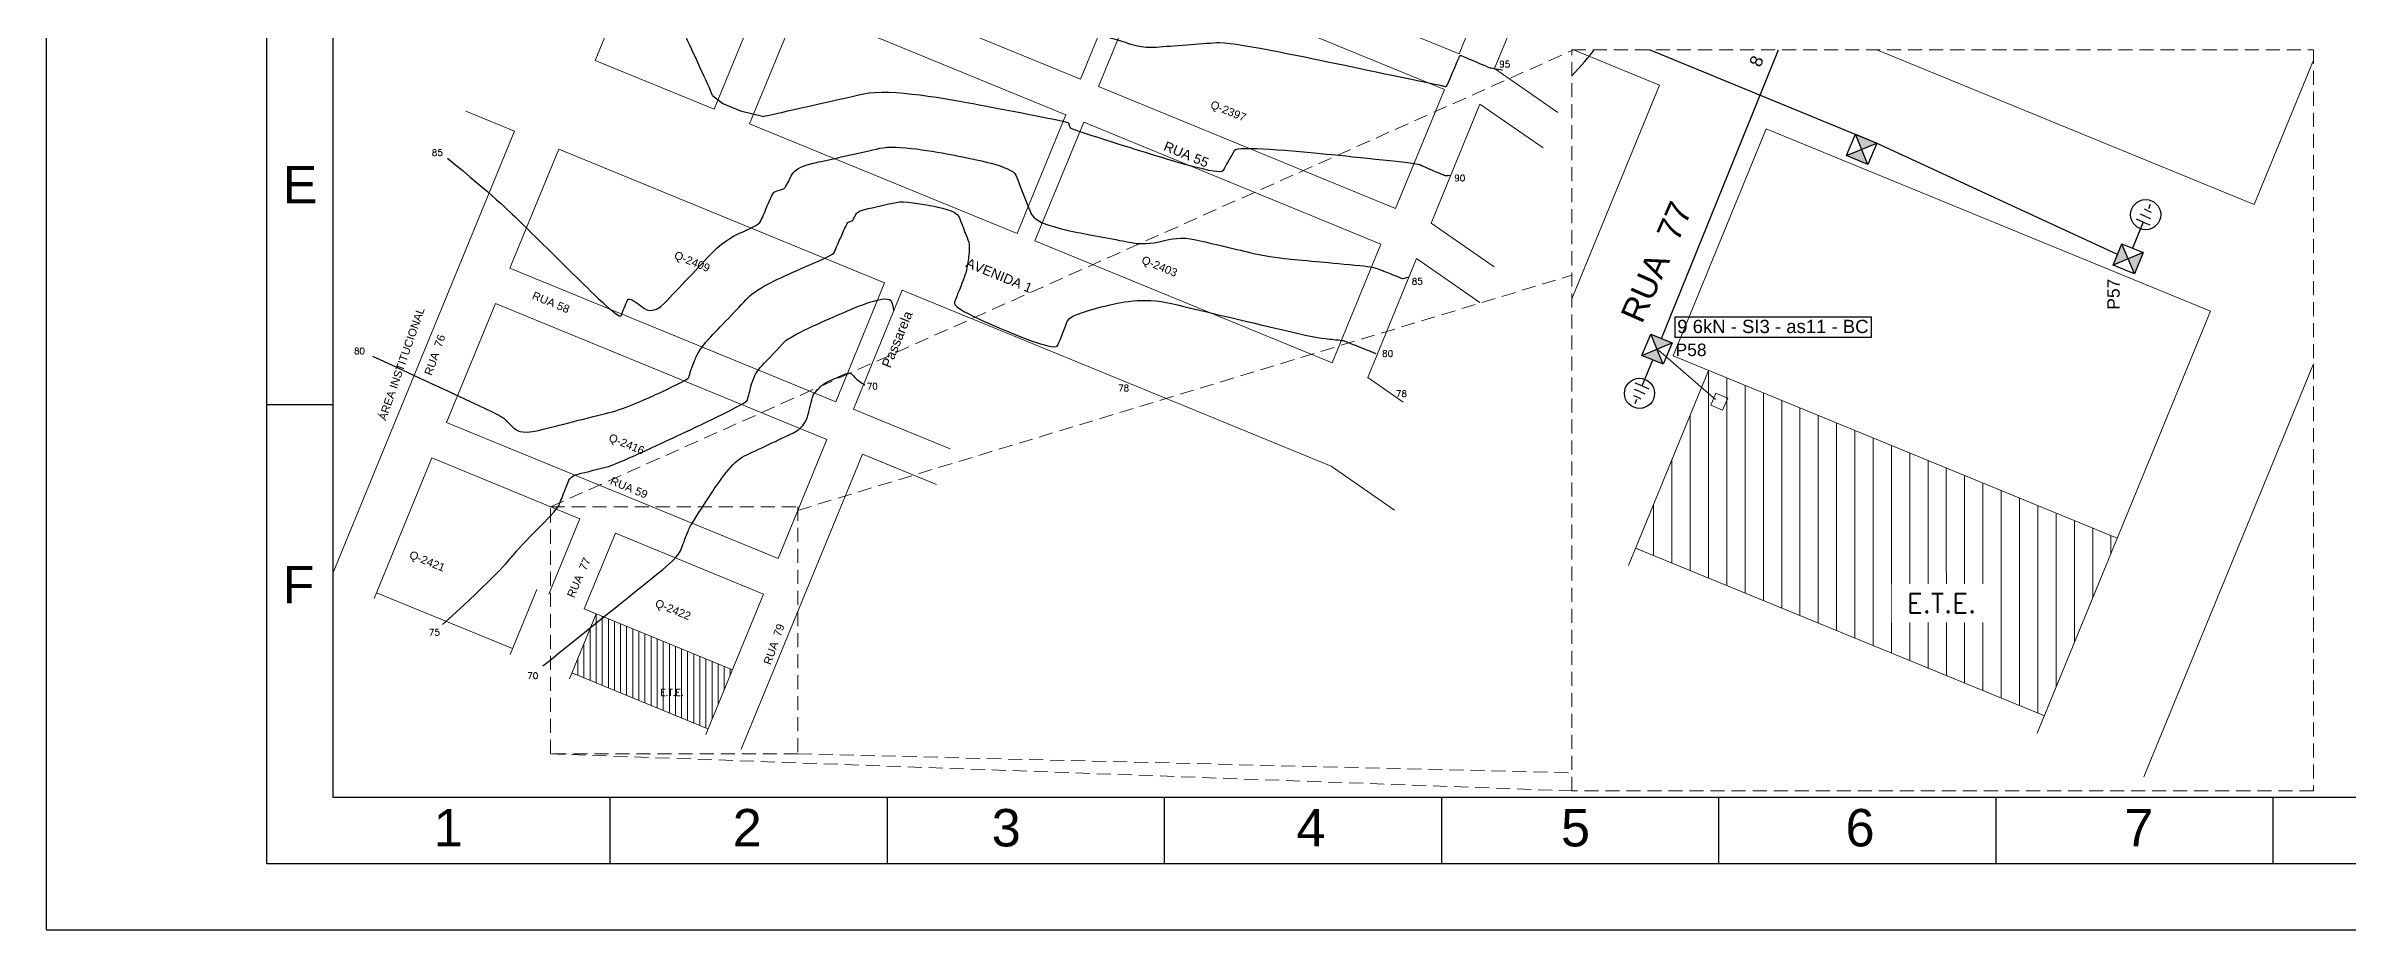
# Model space of a CAD drawing. Header units: millimetres. Extents: x 100 to 940, y 100 to 694.
# Drawn here: x 100 to 621, y 100 to 300 of the extents above; entities that cross this region are included whole.
import ezdxf

# ---------------------------------------------------------------- set-up
doc = ezdxf.new("R2010")
doc.units = ezdxf.units.MM
doc.linetypes.add('HIDDEN2', pattern=[4.7625, 3.175, -1.5875])
for name, color, linetype, lineweight in [('cota_curva', 7, 'Continuous', 9), ('ETE', 5, 'Continuous', 9), ('N_QUADRA', 7, 'Continuous', 9), ('NOME-RUAS', 7, 'Continuous', 5), ('Poste', 6, 'Continuous', 9), ('QUADRAS', 7, 'Continuous', 5), ('zoom', 4, 'HIDDEN2', 9)]:
    doc.layers.add(name, color=color, linetype=linetype, lineweight=lineweight)
for name, color, linetype in [('Curvas_Mestras', 32, 'Continuous'), ('Eletrico_Postes', 3, 'Continuous'), ('Eletrico_rede_BT', 1, 'Continuous'), ('Eletrico_Texto', 7, 'Continuous')]:
    doc.layers.add(name, color=color, linetype=linetype)
doc.styles.add('1mm', font='romans.shx', dxfattribs={"height": 1})
doc.styles.add('arial', font='Arial.ttf')
doc.styles.add('Notes', font='Arial.ttf', dxfattribs={"height": 3})
doc.styles.get("Standard").update_dxf_attribs({"font": 'Arial.ttf'})

# ---------------------------------------------------------------- blocks, each defined once
blk = doc.blocks.new('Poste de concreto quadrado')
for p, q in [((127.11, 171.2), (127.11, 174.2)), ((130.11, 171.2), (127.11, 174.2)), ((127.11, 174.2), (130.11, 174.2)), ((127.11, 171.2), (130.11, 174.2)), ((130.11, 174.2), (130.11, 171.2)), ((130.11, 171.2), (127.11, 171.2))]:
    blk.add_line(p, q)
blk = doc.blocks.new('Poste de concreto quadrado novo')
h = blk.add_hatch(color=256)
h.paths.add_polyline_path([(141.11, 171.2), (144.11, 171.2), (142.61, 172.7)])
h.paths.add_polyline_path([(144.11, 174.2), (141.11, 174.2), (142.61, 172.7)])
blk.add_blockref('Poste de concreto quadrado', (14, 0))
blk = doc.blocks.new('terra para poste')
for p, q in [((173.17, 163.44), (173.17, 168.01)), ((173.17, 163.44), (171.97, 163.44)), ((173.17, 162.44), (172.27, 162.44)), ((173.17, 161.44), (172.57, 161.44)), ((173.17, 163.44), (174.37, 163.44)), ((173.17, 162.44), (174.07, 162.44)), ((173.17, 161.44), (173.77, 161.44)), ((173.17, 161.04), (173.17, 160.32))]:
    blk.add_line(p, q)
blk = doc.blocks.new('Terra a instalar')
blk.add_circle((171.76, 156.79), 2.45)
blk.add_blockref('terra para poste', (-1.49, -5.38))

msp = doc.modelspace()

# ---------------------------------------------------------------- hatches: boundary and pattern name
at = {"layer": 'ETE', "ltscale": 0.5}
h = msp.add_hatch(dxfattribs=at)
h.set_pattern_fill('ANSI31', color=256, scale=1.305, angle=45, style=0)
h.set_pattern_definition([(90, (-1049666.0228, -14606833.447), (-4.143375, 7e-16), [])])
h.paths.add_polyline_path([(514.61, 187.62), (506.35, 167.5), (552.57, 148.53), (560.83, 168.65)])
h.paths.add_polyline_path([(514.61, 187.62), (468.27, 206.65), (460.01, 186.53), (506.35, 167.5)])
h.paths.add_polyline_path([(522.87, 207.74), (476.53, 226.77), (468.27, 206.65), (514.61, 187.62)])
h.paths.add_polyline_path([(522.87, 207.74), (514.61, 187.62), (560.83, 168.65), (569.09, 188.77)])
h = msp.add_hatch(dxfattribs=at)
h.set_pattern_fill('ANSI31', color=256, scale=0.435, angle=45, style=0)
h.set_pattern_definition([(90, (-349822.9204, -4868848.4335), (-1.381125, 2e-16), [])])
h.paths.add_polyline_path([(237.29, 158.59), (234.54, 151.88), (249.94, 145.56), (252.7, 152.27)])
h.paths.add_polyline_path([(237.29, 158.59), (221.84, 164.93), (219.09, 158.22), (234.54, 151.88)])
h.paths.add_polyline_path([(240.04, 165.3), (224.6, 171.64), (221.84, 164.93), (237.29, 158.59)])
h.paths.add_polyline_path([(240.04, 165.3), (237.29, 158.59), (252.7, 152.27), (255.45, 158.97)])

# ---------------------------------------------------------------- linework, layer by layer
for p, q in [((165, 219), (150, 219)), ((227.78, 115), (227.78, 130)), ((290.56, 115), (290.56, 130)), ((353.33, 115), (353.33, 130)), ((416.11, 115), (416.11, 130)), ((478.89, 115), (478.89, 130)), ((541.67, 115), (541.67, 130)), ((604.44, 115), (604.44, 130))]:
    msp.add_line(p, q)
for points in [[(100, 100), (940, 100), (940, 693.94), (100, 693.94)], [(150, 679), (925, 679), (925, 115), (150, 115)], [(165, 664), (730, 664), (730, 130), (165, 130)]]:
    msp.add_lwpolyline(points, close=True)
at = {"layer": 'Curvas_Mestras'}
msp.add_lwpolyline([(250.95, 289.05), (253.31, 287.27), (257.3, 285.56), (262.59, 284.26)], dxfattribs=at)
for points, knots in [([(262.51, 453.41), (270.4, 450.57), (272.35, 448.64), (274.3, 446.72), (277.37, 445.2), (280.44, 443.69), (283.51, 442.18), (284.63, 437.36), (285.76, 432.54), (286.89, 427.71), (288.09, 422.78), (289.29, 417.85), (290.49, 412.93), (290.88, 409.2), (291.27, 405.46), (291.66, 401.73), (285.55, 373.74), (279.43, 345.76), (273.32, 317.77), (280.81, 315.62), (288.31, 313.48), (295.8, 311.34), (298.15, 310.51), (300.49, 309.68), (302.84, 308.85), (315.45, 306.71), (328.05, 304.57), (340.66, 302.42), (343.16, 301.54), (345.66, 300.66), (348.15, 299.78), (354.92, 300.28), (361.69, 300.79), (368.46, 301.29), (384.29, 297.97), (400.13, 294.64), (415.97, 291.32), (416.39, 291.22), (416.82, 291.12), (417.24, 291.02), (418.21, 293.36), (419.18, 295.69), (420.15, 298.03), (420.25, 298.06), (420.34, 298.1), (420.43, 298.14), (420.46, 298.13), (420.49, 298.11), (420.52, 298.1), (422.85, 297.1), (425.18, 296.1), (427.06, 295.3), (427.06, 295.3), (429.84, 294.87)], [0, 0, 0, 0, 1, 1, 2, 2, 3, 3, 4, 4, 5, 5, 6, 6, 7, 7, 8, 8, 9, 9, 10, 10, 11, 11, 12, 12, 13, 13, 14, 14, 15, 15, 16, 16, 17, 17, 18, 18, 19, 19, 20, 20, 21, 21, 22, 22, 23, 23, 24, 24, 25, 25, 25.60944, 25.60944, 25.60944, 25.60944]), ([(250.95, 289.05), (249.97, 291.46), (246.43, 299.11), (242.37, 307.87), (238.04, 317.22), (238.22, 317.66), (238.39, 318.1), (238.57, 318.54), (235.98, 319.65), (233.39, 320.76), (230.8, 321.87), (231.13, 323.61), (233.03, 333.43), (235.27, 344.98), (237.17, 354.81), (237.51, 356.54), (237.12, 356.66), (234.9, 357.38), (232.3, 358.22), (230.08, 358.93), (225.61, 361.52)], [55.126766, 55.126766, 55.126766, 55.126766, 56, 56, 57, 57, 58, 58, 59, 59, 60, 60, 61, 61, 62, 62, 63, 63, 64, 65, 65, 65, 65]), ([(418.12, 270.92), (417.18, 270.72), (416.87, 270.85), (416.38, 271.05), (415.78, 271.29), (413.91, 272.1), (412.05, 272.91), (410.19, 273.71), (396.71, 275.04), (383.24, 276.37), (369.76, 277.69), (368.47, 275.41), (367.18, 273.13), (365.89, 270.85), (354.65, 274.35), (343.41, 277.86), (332.17, 281.36), (331.94, 281.93), (331.72, 282.49), (331.5, 283.06), (318.04, 285.61), (304.59, 288.15), (291.13, 290.69), (279.61, 288.09), (268.81, 285.66), (262.59, 284.26)], [34.363786, 34.363786, 34.363786, 34.363786, 35, 35, 36, 36, 37, 37, 38, 38, 39, 39, 40, 40, 41, 41, 42, 42, 43, 43, 44, 44, 45, 45, 45.937951, 45.937951, 45.937951, 45.937951]), ([(190.9, 274.85), (201.12, 266.56), (205.03, 262.73), (208.94, 258.9), (215.92, 252.01), (222.9, 245.13), (229.87, 238.24), (230.59, 240.01), (231.3, 241.77), (232.01, 243.54), (233.8, 242.09), (235.6, 240.64), (237.39, 239.19), (242.83, 244.92), (248.26, 250.66), (253.7, 256.39), (256.32, 257.52), (258.94, 258.66), (261.56, 259.79), (262.28, 261.49), (263, 263.18), (263.71, 264.88), (264.06, 265.65), (264.4, 266.43), (264.75, 267.2), (265.65, 267.47), (266.55, 267.74), (267.45, 268.01), (268.17, 269.59), (268.88, 271.18), (269.59, 272.76), (277.29, 274.49), (285, 276.23), (292.7, 277.96), (301.41, 276.32), (310.13, 274.67), (318.85, 273.02), (320.45, 268.94), (322.05, 264.86), (323.65, 260.77), (325.97, 260.05), (328.29, 259.33), (330.61, 258.61), (336.71, 257.45), (342.81, 256.29), (348.9, 255.13), (351.65, 255.81), (354.39, 256.48), (357.14, 257.16), (363.68, 255.61), (370.22, 254.05), (376.76, 252.5), (380.27, 252.16), (383.78, 251.82), (387.29, 251.49), (391.76, 251.06), (396.23, 250.64), (400.7, 250.21), (402.05, 249.66), (403.4, 249.11), (404.75, 248.56), (405.74, 248.17), (406.73, 247.78), (407.31, 247.55), (407.85, 247.71), (408.7, 247.99)], [0, 0, 0, 0, 1, 1, 2, 2, 3, 3, 4, 4, 5, 5, 6, 6, 7, 7, 8, 8, 9, 9, 10, 10, 11, 11, 12, 12, 13, 13, 14, 14, 15, 15, 16, 16, 17, 17, 18, 18, 19, 19, 20, 20, 21, 21, 22, 22, 23, 23, 24, 24, 25, 25, 26, 26, 27, 27, 28, 28, 29, 29, 30, 30, 31, 31, 31.185607, 31.185607, 31.185607, 31.185607]), ([(173.96, 229.98), (202.94, 216.67), (203.44, 216.18), (203.95, 215.68), (205.13, 214.51), (206.32, 213.34), (207.51, 212.17), (215.51, 214.18), (223.5, 216.2), (231.5, 218.21), (236.17, 220.4), (240.84, 222.59), (245.51, 224.78), (245.69, 225.5), (245.87, 226.21), (246.05, 226.93), (246.67, 228.48), (247.3, 230.02), (247.92, 231.57), (252.33, 236.22), (256.75, 240.88), (261.16, 245.54), (266.87, 248.01), (272.57, 250.48), (278.27, 252.94), (278.6, 253.72), (278.93, 254.49), (279.26, 255.27), (280.01, 256.95), (280.75, 258.64), (281.5, 260.32), (281.91, 260.45), (282.33, 260.57), (282.74, 260.69), (283.06, 261.42), (283.39, 262.14), (283.72, 262.86), (287.23, 263.65), (290.75, 264.44), (294.26, 265.24), (298.24, 264.48), (302.22, 263.73), (306.2, 262.98), (307.24, 260.32), (308.28, 257.67), (309.32, 255.01), (309.04, 253.06), (308.76, 251.12), (308.48, 249.17), (307.39, 246.4), (306.3, 243.62), (305.21, 240.85), (313.02, 237.6), (320.83, 234.34), (328.64, 231.09), (329.73, 233.86), (330.82, 236.63), (331.91, 239.4), (337.4, 240.76), (342.89, 242.11), (348.39, 243.47), (361.47, 240.36), (374.55, 237.25), (387.63, 234.15), (389.67, 233.95), (391.71, 233.75), (393.75, 233.56), (393.98, 233.47), (395.3, 232.94), (396.85, 232.33), (398.17, 231.81), (398.4, 231.72), (398.54, 231.66), (399.33, 231.35), (400.26, 230.99), (401.05, 230.68), (401.19, 230.62)], [0, 0, 0, 0, 1, 1, 2, 2, 3, 3, 4, 4, 5, 5, 6, 6, 7, 7, 8, 8, 9, 9, 10, 10, 11, 11, 12, 12, 13, 13, 14, 14, 15, 15, 16, 16, 17, 17, 18, 18, 19, 19, 20, 20, 21, 21, 22, 22, 23, 23, 24, 24, 25, 25, 26, 26, 27, 27, 28, 28, 29, 29, 30, 30, 31, 31, 32, 32, 33, 33, 34, 34, 35, 35, 36, 36, 37, 38, 38, 38, 38]), ([(189.8, 169.17), (202.03, 180.31), (204.69, 183.55), (207.35, 186.79), (210.19, 189.68), (213.04, 192.57), (215.88, 195.46), (216.49, 197.01), (217.1, 198.56), (217.71, 200.11), (218.07, 201.02), (218.42, 201.93), (218.78, 202.84), (222.22, 203.71), (225.67, 204.58), (229.11, 205.45), (238.97, 210.07), (248.83, 214.69), (258.69, 219.31), (259.07, 220.82), (259.45, 222.34), (259.83, 223.85), (260.19, 224.75), (260.56, 225.65), (260.92, 226.55), (263.49, 229.26), (266.06, 231.97), (268.63, 234.68), (276.07, 237.9), (283.51, 241.13), (290.95, 244.35), (291.65, 241.75), (291.83, 241.07), (292.03, 240.33)], [0, 0, 0, 0, 1, 1, 2, 2, 3, 3, 4, 4, 5, 5, 6, 6, 7, 7, 8, 8, 9, 9, 10, 10, 11, 11, 12, 12, 13, 13, 14, 14, 15, 15, 15.259351, 15.259351, 15.259351, 15.259351]), ([(212.54, 159.85), (222.72, 168.02), (232.9, 176.19), (243.08, 184.36), (243.54, 185.53), (244, 186.71), (244.46, 187.88), (244.96, 189.17), (245.47, 190.46), (245.97, 191.74), (249.12, 196.54), (252.26, 201.33), (255.41, 206.12), (260.9, 208.69), (266.39, 211.27), (271.87, 213.84), (272.45, 216.15), (273.03, 218.46), (273.61, 220.77), (273.71, 221.02), (273.81, 221.28), (273.92, 221.53), (274.64, 222.3), (275.37, 223.07), (276.1, 223.83), (278.2, 224.74), (280.3, 225.65), (282.41, 226.56), (282.72, 225.4), (285.35, 223.5), (285.35, 223.5), (285.35, 223.5), (285.61, 223.44), (285.35, 223.5)], [0, 0, 0, 0, 1, 1, 2, 2, 3, 3, 4, 4, 5, 5, 6, 6, 7, 7, 8, 8, 9, 9, 10, 10, 11, 11, 12, 12, 13, 13, 14, 14, 15, 15, 15.030139, 15.030139, 15.030139, 15.030139])]:
    msp.add_open_spline(points, degree=3, knots=knots, dxfattribs=at)
msp.add_open_spline([(445.56, 293.5), (447.69, 295.8), (449.6, 297.96), (450.61, 299.39)], degree=3, dxfattribs=at)
at = {"layer": 'Eletrico_rede_BT'}
for p, q in [((514.6, 278.26), (463.12, 299.39)), ((465.85, 233.97), (492.39, 299.39)), ((569.14, 253.05), (514.6, 278.26))]:
    msp.add_line(p, q, dxfattribs=at)
at = {"layer": 'Eletrico_Texto'}
msp.add_lwpolyline([(468.99, 238.87), (513.36, 238.87), (513.36, 234.22), (468.99, 234.22)], close=True, dxfattribs=at)
at = {"layer": 'Poste'}
msp.add_line((478.13, 220.19), (465.16, 231.33), dxfattribs=at)
msp.add_lwpolyline([(480.87, 220.5), (479.72, 217.75), (477.01, 218.89), (478.17, 221.64)], close=True, dxfattribs=at)
at = {"layer": 'QUADRAS'}
for p, q in [((249.8, 358.92), (224.38, 296.99)), ((276.72, 347.87), (251.3, 285.94)), ((352.7, 326.08), (420.01, 298.45)), ((431.06, 325.37), (420.01, 298.45)), ((345.37, 319.69), (334.3, 292.73)), ((349.4, 318.04), (338.33, 291.07)), ((349.4, 318.04), (416.71, 290.4)), ((439.11, 322.07), (428.06, 295.15)), ((273.7, 317.6), (334.3, 292.73)), ((270.4, 309.55), (259.35, 282.63)), ((270.4, 309.55), (331, 284.68)), ((445.94, 299.39), (465.44, 291.39)), ((514.67, 299.39), (600.1, 264.33)), ((224.38, 296.99), (251.3, 285.94)), ((428.06, 295.15), (442.38, 285.21)), ((613.52, 297.02), (600.1, 264.33)), ((338.33, 291.07), (405.64, 263.44)), ((416.71, 290.4), (405.64, 263.44)), ((424.76, 287.1), (413.69, 260.14)), ((424.76, 287.1), (439.08, 277.16)), ((465.44, 291.39), (445.56, 242.96)), ((195.09, 285.5), (206.06, 281)), ((259.35, 282.63), (319.95, 257.76)), ((331, 284.68), (319.95, 257.76)), ((335.03, 283.03), (323.97, 256.1)), ((335.03, 283.03), (402.34, 255.39)), ((206.06, 281), (165, 180.98)), ((216.12, 276.87), (205.07, 249.95)), ((216.12, 276.87), (289.89, 246.58)), ((489.59, 281.48), (468.48, 230.07)), ((489.59, 281.48), (468.48, 230.07)), ((489.59, 281.48), (590.19, 240.18)), ((489.59, 281.48), (590.19, 240.18)), ((323.97, 256.1), (391.28, 228.47)), ((413.69, 260.14), (428.01, 250.2)), ((402.34, 255.39), (391.28, 228.47)), ((410.38, 252.09), (399.33, 225.17)), ((410.38, 252.09), (424.71, 242.15)), ((205.07, 249.95), (278.84, 219.66)), ((289.89, 246.58), (278.84, 219.66)), ((201.76, 241.9), (190.71, 214.98)), ((201.76, 241.9), (276.84, 211.08)), ((293.92, 244.93), (282.87, 218.01)), ((293.92, 244.93), (391.07, 205.05)), ((590.19, 240.18), (550.96, 144.61)), ((468.48, 230.07), (569.09, 188.77)), ((399.33, 225.17), (407.36, 219.6)), ((476.53, 226.77), (458.4, 182.6)), ((613.52, 228.29), (575.1, 134.7)), ((613.52, 228.29), (575.1, 134.7)), ((190.71, 214.98), (265.79, 184.16)), ((282.87, 218.01), (288.19, 215.82)), ((288.19, 215.82), (304.75, 209.03)), ((276.84, 211.08), (265.79, 184.16)), ((187.41, 206.93), (174.33, 175.07)), ((187.41, 206.93), (220.9, 193.18)), ((284.89, 207.78), (257.45, 140.95)), ((284.89, 207.78), (257.45, 140.95)), ((284.89, 207.78), (301.64, 200.9)), ((284.89, 207.78), (292.63, 204.6)), ((391.07, 205.05), (405.4, 195.11)), ((220.9, 193.18), (213.87, 176.04)), ((228.95, 189.88), (221.91, 172.74)), ((228.95, 189.88), (262.48, 176.11)), ((460.01, 186.53), (552.45, 148.58)), ((174.87, 176.38), (205.68, 163.73)), ((211.18, 177.14), (205.14, 162.42)), ((221.91, 172.74), (255.45, 158.97)), ((262.48, 176.11), (249.41, 144.25)), ((224.6, 171.64), (218.55, 156.92)), ((219.09, 158.22), (249.9, 145.58))]:
    msp.add_line(p, q, dxfattribs=at)
at = {"layer": 'zoom'}
for p, q in [((214.27, 195.85), (445.94, 299.39)), ((270.26, 195.05), (445.56, 248.34)), ((214.27, 139.89), (445.56, 131.51)), ((270.26, 139.89), (445.56, 135.61))]:
    msp.add_line(p, q, dxfattribs=at)
msp.add_lwpolyline([(214.27, 195.85), (270.26, 195.85), (270.26, 139.89), (214.27, 139.89)], close=True, dxfattribs=at)

# ---------------------------------------------------------------- block references
at = {"layer": 'Eletrico_Postes'}
for name, p, xscale, yscale, zscale, rotation in [('Poste de concreto quadrado novo', (167.53, 93.09), 1.739999999464802, 1.739999999627961, 1.740000000033086, 337.6817833099962), ('Terra a instalar', (879.59, 373.16), 1.391999999143845, 1.391999998976165, 1.392000000026469, 157.6817833748668), ('Poste de concreto quadrado novo', (755.31, -91.6), 1.739999999464802, 1.739999999849418, 1.740000000033086, 67.68178330999619), ('Poste de concreto quadrado novo', (121.19, 47.8), 1.739999999464802, 1.739999999627961, 1.740000000033086, 337.6817833099962), ('Terra a instalar', (156.83, 110.46), 1.391999999143845, 1.391999997271617, 1.392000000026469, 337.6817833748669)]:
    msp.add_blockref(name, p, dxfattribs=dict(at, xscale=xscale, yscale=yscale, zscale=zscale, rotation=rotation))

# ---------------------------------------------------------------- texts
at = {"style": 'Notes'}
for s, p in [('E', (153.57, 264.61)), ('F', (153.57, 174.01)), ('1', (187.8, 118.93)), ('2', (255.51, 118.93)), ('3', (314.16, 118.93)), ('4', (383.17, 118.93)), ('5', (443.11, 118.93)), ('6', (507.55, 118.93)), ('7', (570.69, 118.93))]:
    msp.add_text(s, height=8.48, dxfattribs=at).set_placement(p)
at = {"layer": 'cota_curva', "style": '1mm'}
for s, p in [('95', (429.13, 295.43)), ('85', (187.38, 275.37)), ('90', (418.93, 269.61)), ('85', (409.32, 246.22)), ('80', (169.75, 230.45)), ('80', (402.61, 229.85)), ('70', (285.88, 222.46)), ('78', (342.8, 222.03)), ('78', (405.72, 220.78)), ('75', (186.7, 166.69)), ('70', (208.99, 156.89))]:
    msp.add_text(s, height=1.45, dxfattribs=at).set_placement(p)
at = {"layer": 'Eletrico_Texto', "style": 'arial'}
for s, height, rotation, p in [('8', 2.83, 67.6817, (488.26, 295.27)), ('P57', 2.828, 90, (569.64, 240.52))]:
    msp.add_text(s, height=height, rotation=rotation, dxfattribs=at).set_placement(p)
for s, height, p in [('9 6kN - SI3 - as11 - BC', 3, (469.44, 235.23)), ('P58', 2.828, (469.05, 230.02))]:
    msp.add_text(s, height=height, dxfattribs=at).set_placement(p)
at = {"layer": 'ETE', "ltscale": 0.5, "insert": (239.15, 154.53), "char_height": 1.45, "width": 8.9015, "attachment_point": 1, "style": '1mm'}
msp.add_mtext('E.T.E.', dxfattribs=at)
at = {"layer": 'N_QUADRA'}
msp.add_text('Q-2397', height=1.812, rotation=337.6818, dxfattribs=at).set_placement((363.52, 286.31))
at = {"layer": 'N_QUADRA', "char_height": 1.812, "attachment_point": 5, "rotation": 337.6818}
for s, insert in [('Q-2409', (246.24, 251.21)), ('Q-2403', (352.09, 250.13)), ('Q-2416', (231.4, 209.87)), ('Q-2421', (186.25, 183.34)), ('Q-2422', (241.91, 172.36))]:
    msp.add_mtext(s, dxfattribs=dict(at, insert=insert))
at = {"layer": 'NOME-RUAS', "attachment_point": 5}
for s, insert, char_height, rotation in [('RUA 55', (358.24, 275.7), 2.175, 337.6818), ('RUA  77', (464.75, 251.33), 5.437, 66.2381), ('AVENIDA 1', (315.87, 248.29), 2.175, 337.6818), ('ÁREA INSTITUCIONAL', (180.52, 228.26), 1.8125, 70.765), ('RUA 58', (214.35, 242.18), 1.812, 337.6818), ('RUA  76', (188.07, 230.28), 1.812, 70.765), ('RUA 59', (232.04, 200.2), 1.812, 337.6818), ('RUA  77', (220.67, 179.83), 1.812, 66.2381), ('RUA  79', (264.88, 164.73), 1.812, 70.765)]:
    msp.add_mtext(s, dxfattribs=dict(at, insert=insert, char_height=char_height, rotation=rotation))
at = {"layer": 'QUADRAS', "color": 7, "insert": (292.77, 233.81), "char_height": 2.175, "attachment_point": 5, "rotation": 67.6818}
msp.add_mtext('Passarela', dxfattribs=at)

# ---------------------------------------------------------------- next in the draw order: texts
at = {"layer": 'ETE', "ltscale": 0.5, "insert": (529.3, 174.04), "char_height": 4.35, "width": 18.2445, "attachment_point": 5, "style": '1mm', "bg_fill": 3, "box_fill_scale": 1.5, "bg_fill_color": 256, "bg_fill_transparency": 0}
msp.add_mtext('E.T.E.', dxfattribs=at)

# ---------------------------------------------------------------- next in the draw order: linework, layer by layer
at = {"layer": 'zoom'}
msp.add_lwpolyline([(445.56, 299.39), (613.52, 299.39), (613.52, 131.51), (445.56, 131.51)], close=True, dxfattribs=at)

doc.saveas('drawing.dxf')
